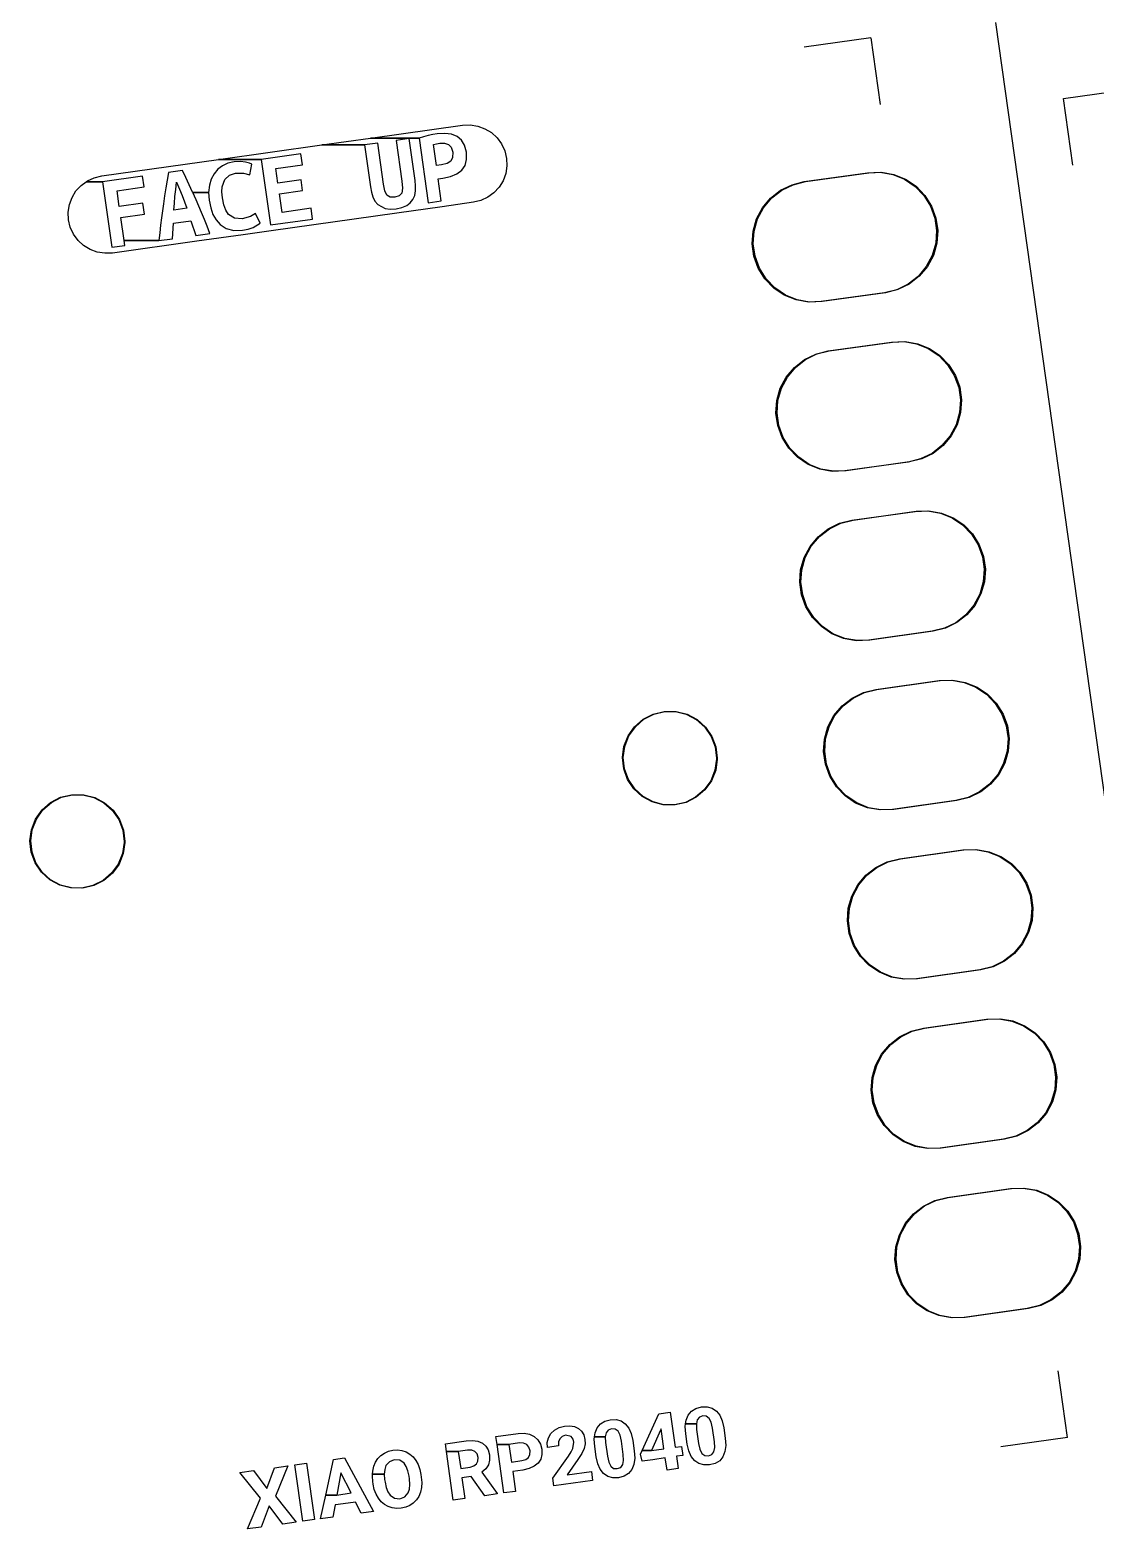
# Model space of a CAD drawing. Header units: inches. Extents: x 5 to 159, y 7 to 116.
# Drawn here: x 13.52 to 29.34, y 64.35 to 86.62 of the extents above; entities that cross this region are included whole.
import ezdxf

# ---------------------------------------------------------------- set-up
doc = ezdxf.new("R2010")
doc.units = ezdxf.units.IN
doc.header["$MEASUREMENT"] = 0
doc.layers.add('KICAD_EXPORT', color=12, linetype='Continuous')

msp = doc.modelspace()

# ---------------------------------------------------------------- linework, layer by layer
at = {"layer": 'KICAD_EXPORT', "linetype": 'Continuous'}
for p, q in [((30.162, 70.391), (27.866, 86.73)), ((26.008, 86.502), (25.018, 86.363)), ((26.008, 86.502), (26.148, 85.512)), ((28.871, 85.599), (29.861, 85.738)), ((29.01, 84.608), (28.871, 85.599)), ((18.577, 85.011), (19.946, 85.203)), ((19.683, 85.079), (19.567, 85.072)), ((19.782, 85.067), (19.683, 85.079)), ((19.946, 85.203), (20.06, 85.208)), ((19.946, 85.203), (19.946, 85.203)), ((20.06, 85.208), (20.172, 85.19)), ((20.172, 85.19), (20.278, 85.151)), ((20.278, 85.151), (20.375, 85.092)), ((20.375, 85.092), (20.459, 85.015)), ((16.322, 84.694), (17.857, 84.909)), ((17.857, 84.909), (18.577, 85.011)), ((17.857, 84.909), (18.492, 84.909)), ((18.492, 84.909), (17.857, 84.909)), ((18.687, 84.937), (18.492, 84.909)), ((18.492, 84.909), (18.579, 84.288)), ((18.577, 85.011), (19.303, 85.011)), ((19.303, 85.011), (18.577, 85.011)), ((18.772, 84.328), (18.687, 84.937)), ((19.155, 85.003), (18.962, 84.975)), ((18.962, 84.975), (19.047, 84.369)), ((19.242, 84.382), (19.155, 85.003)), ((19.365, 85.031), (19.303, 85.011)), ((19.303, 85.011), (19.438, 84.05)), ((19.436, 85.048), (19.365, 85.031)), ((19.506, 85.062), (19.436, 85.048)), ((19.567, 85.072), (19.506, 85.062)), ((19.513, 84.917), (19.561, 84.928)), ((19.558, 84.603), (19.513, 84.917)), ((19.561, 84.928), (19.609, 84.935)), ((19.609, 84.935), (19.679, 84.936)), ((19.679, 84.936), (19.737, 84.917)), ((19.737, 84.917), (19.778, 84.874)), ((19.778, 84.874), (19.8, 84.804)), ((19.865, 85.036), (19.782, 85.067)), ((19.931, 84.982), (19.865, 85.036)), ((19.976, 84.904), (19.931, 84.982)), ((20.003, 84.801), (19.976, 84.904)), ((20.459, 85.015), (20.526, 84.924)), ((20.526, 84.924), (20.573, 84.821)), ((14.587, 84.45), (16.322, 84.694)), ((16.322, 84.694), (16.957, 84.694)), ((16.957, 84.694), (16.322, 84.694)), ((16.462, 84.638), (16.381, 84.601)), ((16.553, 84.659), (16.462, 84.638)), ((16.648, 84.664), (16.553, 84.659)), ((16.724, 84.655), (16.648, 84.664)), ((16.78, 84.638), (16.724, 84.655)), ((16.815, 84.624), (16.78, 84.638)), ((17.547, 84.777), (16.957, 84.694)), ((16.957, 84.694), (17.094, 83.721)), ((17.569, 84.616), (17.547, 84.777)), ((19.716, 84.634), (19.636, 84.614)), ((19.771, 84.67), (19.716, 84.634)), ((19.799, 84.725), (19.771, 84.67)), ((19.8, 84.804), (19.799, 84.725)), ((19.983, 84.605), (20.006, 84.694)), ((20.006, 84.694), (20.003, 84.801)), ((20.573, 84.821), (20.6, 84.71)), ((20.6, 84.71), (20.605, 84.597)), ((14.374, 84.375), (14.477, 84.423)), ((14.477, 84.423), (14.587, 84.45)), ((14.587, 84.45), (14.587, 84.45)), ((15.195, 84.446), (14.599, 84.362)), ((15.218, 84.286), (15.195, 84.446)), ((15.577, 84.5), (15.559, 84.387)), ((15.788, 84.529), (15.577, 84.5)), ((15.837, 84.426), (15.788, 84.529)), ((15.888, 84.319), (15.837, 84.426)), ((16.255, 84.482), (16.213, 84.402)), ((16.312, 84.549), (16.255, 84.482)), ((16.381, 84.601), (16.312, 84.549)), ((16.418, 84.396), (16.487, 84.462)), ((16.487, 84.462), (16.574, 84.491)), ((16.574, 84.491), (16.693, 84.491)), ((16.693, 84.491), (16.786, 84.463)), ((16.786, 84.463), (16.815, 84.624)), ((17.173, 84.561), (17.569, 84.616)), ((17.204, 84.342), (17.173, 84.561)), ((19.636, 84.614), (19.558, 84.603)), ((19.585, 84.406), (19.654, 84.416)), ((19.654, 84.416), (19.769, 84.441)), ((19.769, 84.441), (19.863, 84.48)), ((19.863, 84.48), (19.935, 84.534)), ((19.935, 84.534), (19.983, 84.605)), ((20.587, 84.485), (20.548, 84.378)), ((20.605, 84.597), (20.587, 84.485)), ((25.022, 84.364), (25.963, 84.496)), ((25.039, 84.364), (25.979, 84.497)), ((25.963, 84.496), (26.151, 84.503)), ((25.979, 84.497), (26.167, 84.503)), ((26.151, 84.503), (26.336, 84.47)), ((26.167, 84.503), (26.353, 84.47)), ((26.336, 84.47), (26.511, 84.399)), ((26.353, 84.47), (26.527, 84.4)), ((14.146, 84.128), (14.205, 84.225)), ((14.205, 84.225), (14.282, 84.309)), ((14.282, 84.309), (14.356, 84.362)), ((14.356, 84.362), (14.374, 84.375)), ((14.356, 84.362), (14.599, 84.362)), ((14.599, 84.362), (14.356, 84.362)), ((14.599, 84.362), (14.736, 83.389)), ((14.815, 84.229), (15.218, 84.286)), ((14.848, 83.993), (14.815, 84.229)), ((15.541, 84.272), (15.522, 84.153)), ((15.559, 84.387), (15.541, 84.272)), ((15.674, 84.144), (15.686, 84.245)), ((15.686, 84.245), (15.7, 84.354)), ((15.7, 84.354), (15.744, 84.253)), ((15.744, 84.253), (15.783, 84.16)), ((15.938, 84.209), (15.888, 84.319)), ((15.94, 84.205), (15.938, 84.209)), ((15.989, 84.095), (15.94, 84.205)), ((15.94, 84.205), (16.175, 84.205)), ((16.175, 84.205), (15.94, 84.205)), ((16.186, 84.31), (16.175, 84.205)), ((16.175, 84.205), (16.183, 84.09)), ((16.213, 84.402), (16.186, 84.31)), ((16.372, 84.211), (16.377, 84.285)), ((16.379, 84.122), (16.372, 84.211)), ((16.377, 84.285), (16.418, 84.396)), ((17.548, 84.39), (17.204, 84.342)), ((17.226, 84.182), (17.571, 84.23)), ((17.571, 84.23), (17.548, 84.39)), ((18.579, 84.288), (18.594, 84.208)), ((18.594, 84.208), (18.616, 84.137)), ((18.793, 84.226), (18.772, 84.328)), ((18.823, 84.163), (18.793, 84.226)), ((19.043, 84.194), (19.005, 84.151)), ((19.055, 84.265), (19.043, 84.194)), ((19.047, 84.369), (19.055, 84.265)), ((19.236, 84.158), (19.248, 84.225)), ((19.25, 84.3), (19.242, 84.382)), ((19.248, 84.225), (19.25, 84.3)), ((19.631, 84.077), (19.585, 84.406)), ((20.412, 84.198), (20.321, 84.131)), ((20.489, 84.281), (20.412, 84.198)), ((20.548, 84.378), (20.489, 84.281)), ((24.522, 84.12), (24.67, 84.236)), ((24.539, 84.121), (24.687, 84.236)), ((24.67, 84.236), (24.84, 84.318)), ((24.687, 84.236), (24.856, 84.319)), ((24.84, 84.318), (25.022, 84.364)), ((24.856, 84.319), (25.039, 84.364)), ((26.511, 84.399), (26.667, 84.294)), ((26.527, 84.4), (26.683, 84.295)), ((26.667, 84.294), (26.797, 84.159)), ((26.683, 84.295), (26.814, 84.159)), ((14.089, 83.909), (14.107, 84.022)), ((14.107, 84.022), (14.146, 84.128)), ((15.2, 84.043), (14.848, 83.993)), ((15.223, 83.883), (15.2, 84.043)), ((15.503, 84.032), (15.489, 83.931)), ((15.522, 84.153), (15.503, 84.032)), ((15.66, 83.941), (15.666, 84.045)), ((15.851, 83.968), (15.66, 83.941)), ((15.666, 84.045), (15.674, 84.144)), ((15.783, 84.16), (15.818, 84.066)), ((15.818, 84.066), (15.851, 83.968)), ((16.03, 84.002), (15.989, 84.095)), ((16.071, 83.905), (16.03, 84.002)), ((16.183, 84.09), (16.206, 83.976)), ((16.206, 83.976), (16.24, 83.878)), ((16.4, 84.02), (16.379, 84.122)), ((16.431, 83.938), (16.4, 84.02)), ((17.265, 83.908), (17.226, 84.182)), ((17.696, 83.969), (17.265, 83.908)), ((17.718, 83.808), (17.696, 83.969)), ((18.616, 84.137), (18.646, 84.076)), ((18.646, 84.076), (18.686, 84.026)), ((18.686, 84.026), (18.798, 83.966)), ((18.798, 83.966), (18.872, 83.956)), ((18.87, 84.132), (18.823, 84.163)), ((18.939, 84.131), (18.87, 84.132)), ((19.005, 84.151), (18.939, 84.131)), ((18.96, 83.962), (19.047, 83.981)), ((19.643, 83.991), (18.969, 83.897)), ((19.047, 83.981), (19.117, 84.011)), ((19.117, 84.011), (19.17, 84.05)), ((19.17, 84.05), (19.21, 84.1)), ((19.21, 84.1), (19.236, 84.158)), ((19.438, 84.05), (19.631, 84.077)), ((20.107, 84.057), (19.643, 83.991)), ((20.218, 84.083), (20.107, 84.057)), ((20.107, 84.057), (20.107, 84.057)), ((20.321, 84.131), (20.218, 84.083)), ((24.313, 83.81), (24.401, 83.976)), ((24.329, 83.81), (24.418, 83.976)), ((24.401, 83.976), (24.522, 84.12)), ((24.418, 83.976), (24.539, 84.121)), ((26.797, 84.159), (26.897, 83.999)), ((26.814, 84.159), (26.913, 84)), ((26.897, 83.999), (26.961, 83.822)), ((26.913, 84), (26.978, 83.823)), ((14.094, 83.796), (14.089, 83.909)), ((14.121, 83.686), (14.094, 83.796)), ((14.871, 83.833), (15.223, 83.883)), ((14.919, 83.488), (14.871, 83.833)), ((15.475, 83.826), (15.462, 83.718)), ((15.489, 83.931), (15.475, 83.826)), ((15.638, 83.516), (15.651, 83.747)), ((15.651, 83.747), (15.91, 83.784)), ((15.91, 83.784), (15.987, 83.565)), ((16.112, 83.804), (16.071, 83.905)), ((16.153, 83.701), (16.112, 83.804)), ((16.24, 83.878), (16.287, 83.795)), ((16.287, 83.795), (16.344, 83.729)), ((16.472, 83.875), (16.431, 83.938)), ((16.557, 83.819), (16.472, 83.875)), ((16.672, 83.812), (16.557, 83.819)), ((16.795, 83.847), (16.672, 83.812)), ((16.87, 83.893), (16.795, 83.847)), ((16.835, 83.685), (16.94, 83.747)), ((16.94, 83.747), (16.87, 83.893)), ((17.094, 83.721), (17.718, 83.808)), ((18.969, 83.897), (17.106, 83.635)), ((18.872, 83.956), (18.96, 83.962)), ((24.261, 83.629), (24.313, 83.81)), ((24.277, 83.629), (24.329, 83.81)), ((26.961, 83.822), (26.988, 83.636)), ((26.978, 83.823), (27.004, 83.637)), ((14.169, 83.583), (14.121, 83.686)), ((14.235, 83.491), (14.169, 83.583)), ((15.449, 83.605), (15.437, 83.488)), ((15.462, 83.718), (15.449, 83.605)), ((15.987, 83.565), (16.195, 83.594)), ((16.686, 83.576), (15.999, 83.479)), ((16.195, 83.594), (16.153, 83.701)), ((16.344, 83.729), (16.438, 83.667)), ((16.438, 83.667), (16.549, 83.638)), ((16.549, 83.638), (16.677, 83.641)), ((16.677, 83.641), (16.762, 83.659)), ((17.106, 83.635), (16.686, 83.576)), ((16.762, 83.659), (16.835, 83.685)), ((24.248, 83.441), (24.261, 83.629)), ((24.264, 83.442), (24.277, 83.629)), ((26.988, 83.636), (26.974, 83.448)), ((27.004, 83.637), (26.991, 83.449)), ((14.319, 83.414), (14.235, 83.491)), ((14.416, 83.355), (14.319, 83.414)), ((14.522, 83.316), (14.416, 83.355)), ((14.635, 83.299), (14.522, 83.316)), ((14.748, 83.303), (14.635, 83.299)), ((14.736, 83.389), (14.929, 83.416)), ((15.999, 83.479), (14.748, 83.303)), ((14.748, 83.303), (14.748, 83.303)), ((14.929, 83.416), (14.919, 83.488)), ((14.919, 83.488), (15.437, 83.488)), ((15.437, 83.488), (14.919, 83.488)), ((15.437, 83.488), (15.638, 83.516)), ((24.274, 83.255), (24.248, 83.441)), ((24.291, 83.255), (24.264, 83.442)), ((26.974, 83.448), (26.923, 83.268)), ((26.991, 83.449), (26.939, 83.268)), ((24.338, 83.078), (24.274, 83.255)), ((24.355, 83.079), (24.291, 83.255)), ((24.438, 82.918), (24.338, 83.078)), ((24.455, 82.919), (24.355, 83.079)), ((26.834, 83.101), (26.713, 82.957)), ((26.851, 83.102), (26.73, 82.958)), ((26.923, 83.268), (26.834, 83.101)), ((26.939, 83.268), (26.851, 83.102)), ((24.569, 82.783), (24.438, 82.918)), ((24.585, 82.784), (24.455, 82.919)), ((26.713, 82.957), (26.565, 82.842)), ((26.73, 82.958), (26.581, 82.842)), ((24.725, 82.678), (24.569, 82.783)), ((24.741, 82.678), (24.585, 82.784)), ((24.899, 82.607), (24.725, 82.678)), ((24.916, 82.608), (24.741, 82.678)), ((26.213, 82.714), (25.273, 82.581)), ((26.23, 82.714), (25.289, 82.582)), ((26.396, 82.759), (26.213, 82.714)), ((26.412, 82.76), (26.23, 82.714)), ((26.565, 82.842), (26.396, 82.759)), ((26.581, 82.842), (26.412, 82.76)), ((25.085, 82.575), (24.899, 82.607)), ((25.101, 82.575), (24.916, 82.608)), ((25.273, 82.581), (25.085, 82.575)), ((25.289, 82.582), (25.101, 82.575)), ((25.376, 81.849), (26.316, 81.981)), ((25.392, 81.849), (26.333, 81.981)), ((26.316, 81.981), (26.504, 81.987)), ((26.333, 81.981), (26.521, 81.988)), ((26.504, 81.987), (26.69, 81.955)), ((26.521, 81.988), (26.706, 81.955)), ((25.024, 81.721), (25.193, 81.803)), ((25.04, 81.721), (25.209, 81.804)), ((25.193, 81.803), (25.376, 81.849)), ((25.209, 81.804), (25.392, 81.849)), ((26.69, 81.955), (26.864, 81.884)), ((26.706, 81.955), (26.881, 81.885)), ((26.864, 81.884), (27.02, 81.779)), ((26.881, 81.885), (27.037, 81.78)), ((27.02, 81.779), (27.151, 81.644)), ((27.037, 81.78), (27.167, 81.644)), ((24.755, 81.461), (24.876, 81.605)), ((24.771, 81.461), (24.892, 81.605)), ((24.876, 81.605), (25.024, 81.721)), ((24.892, 81.605), (25.04, 81.721)), ((27.151, 81.644), (27.25, 81.484)), ((27.167, 81.644), (27.267, 81.485)), ((24.614, 81.114), (24.666, 81.294)), ((24.631, 81.114), (24.683, 81.295)), ((24.666, 81.294), (24.755, 81.461)), ((24.683, 81.295), (24.771, 81.461)), ((27.25, 81.484), (27.315, 81.307)), ((27.267, 81.485), (27.331, 81.308)), ((27.315, 81.307), (27.341, 81.121)), ((27.331, 81.308), (27.357, 81.121)), ((24.601, 80.926), (24.614, 81.114)), ((24.618, 80.926), (24.631, 81.114)), ((27.341, 81.121), (27.328, 80.933)), ((27.357, 81.121), (27.344, 80.934)), ((24.628, 80.74), (24.601, 80.926)), ((24.644, 80.74), (24.618, 80.926)), ((27.328, 80.933), (27.276, 80.752)), ((27.344, 80.934), (27.292, 80.753)), ((24.692, 80.563), (24.628, 80.74)), ((24.708, 80.563), (24.644, 80.74)), ((27.276, 80.752), (27.188, 80.586)), ((27.292, 80.753), (27.204, 80.587)), ((24.792, 80.403), (24.692, 80.563)), ((24.808, 80.404), (24.708, 80.563)), ((24.922, 80.268), (24.792, 80.403)), ((24.939, 80.268), (24.808, 80.404)), ((27.067, 80.442), (26.919, 80.326)), ((27.083, 80.443), (26.935, 80.327)), ((27.188, 80.586), (27.067, 80.442)), ((27.204, 80.587), (27.083, 80.443)), ((25.078, 80.163), (24.922, 80.268)), ((25.095, 80.163), (24.939, 80.268)), ((26.567, 80.198), (25.626, 80.066)), ((26.583, 80.199), (25.643, 80.067)), ((26.749, 80.244), (26.567, 80.198)), ((26.766, 80.244), (26.583, 80.199)), ((26.919, 80.326), (26.749, 80.244)), ((26.935, 80.327), (26.766, 80.244)), ((25.253, 80.092), (25.078, 80.163)), ((25.269, 80.093), (25.095, 80.163)), ((25.438, 80.059), (25.253, 80.092)), ((25.454, 80.06), (25.269, 80.093)), ((25.626, 80.066), (25.438, 80.059)), ((25.643, 80.067), (25.454, 80.06)), ((25.377, 79.205), (25.547, 79.288)), ((25.394, 79.206), (25.563, 79.288)), ((25.547, 79.288), (25.729, 79.333)), ((25.563, 79.288), (25.746, 79.334)), ((25.729, 79.333), (26.67, 79.465)), ((25.746, 79.334), (26.686, 79.466)), ((26.67, 79.465), (26.858, 79.472)), ((26.686, 79.466), (26.874, 79.473)), ((26.858, 79.472), (27.043, 79.439)), ((26.874, 79.473), (27.06, 79.44)), ((27.043, 79.439), (27.218, 79.369)), ((27.06, 79.44), (27.234, 79.369)), ((27.218, 79.369), (27.374, 79.264)), ((27.234, 79.369), (27.39, 79.264)), ((25.108, 78.945), (25.229, 79.089)), ((25.125, 78.946), (25.246, 79.09)), ((25.229, 79.089), (25.377, 79.205)), ((25.246, 79.09), (25.394, 79.206)), ((27.374, 79.264), (27.504, 79.128)), ((27.39, 79.264), (27.521, 79.129)), ((27.504, 79.128), (27.604, 78.969)), ((27.521, 79.129), (27.62, 78.969)), ((25.02, 78.779), (25.108, 78.945)), ((25.036, 78.78), (25.125, 78.946)), ((27.604, 78.969), (27.668, 78.792)), ((27.62, 78.969), (27.685, 78.793)), ((24.968, 78.598), (25.02, 78.779)), ((24.984, 78.599), (25.036, 78.78)), ((27.668, 78.792), (27.695, 78.606)), ((27.685, 78.793), (27.711, 78.606)), ((24.955, 78.411), (24.968, 78.598)), ((24.981, 78.224), (24.955, 78.411)), ((24.971, 78.411), (24.984, 78.599)), ((24.998, 78.225), (24.971, 78.411)), ((27.681, 78.418), (27.63, 78.237)), ((27.698, 78.419), (27.646, 78.238)), ((27.695, 78.606), (27.681, 78.418)), ((27.711, 78.606), (27.698, 78.419)), ((25.045, 78.047), (24.981, 78.224)), ((25.062, 78.048), (24.998, 78.225)), ((27.63, 78.237), (27.541, 78.071)), ((27.646, 78.238), (27.558, 78.072)), ((25.145, 77.888), (25.045, 78.047)), ((25.162, 77.888), (25.062, 78.048)), ((27.541, 78.071), (27.42, 77.927)), ((27.558, 78.072), (27.437, 77.927)), ((25.276, 77.753), (25.145, 77.888)), ((25.292, 77.753), (25.162, 77.888)), ((25.432, 77.647), (25.276, 77.753)), ((25.448, 77.648), (25.292, 77.753)), ((27.103, 77.728), (26.92, 77.683)), ((27.119, 77.729), (26.937, 77.684)), ((27.272, 77.811), (27.103, 77.728)), ((27.288, 77.812), (27.119, 77.729)), ((27.42, 77.927), (27.272, 77.811)), ((27.437, 77.927), (27.288, 77.812)), ((25.606, 77.577), (25.432, 77.647)), ((25.623, 77.577), (25.448, 77.648)), ((25.792, 77.544), (25.606, 77.577)), ((25.808, 77.545), (25.623, 77.577)), ((25.98, 77.551), (25.792, 77.544)), ((25.996, 77.551), (25.808, 77.545)), ((26.92, 77.683), (25.98, 77.551)), ((26.937, 77.684), (25.996, 77.551)), ((26.083, 76.818), (27.023, 76.95)), ((26.099, 76.819), (27.04, 76.951)), ((27.023, 76.95), (27.211, 76.957)), ((27.04, 76.951), (27.228, 76.957)), ((27.211, 76.957), (27.397, 76.924)), ((27.228, 76.957), (27.413, 76.925)), ((27.397, 76.924), (27.571, 76.854)), ((27.413, 76.925), (27.588, 76.854)), ((27.571, 76.854), (27.727, 76.748)), ((27.588, 76.854), (27.744, 76.749)), ((25.583, 76.574), (25.731, 76.69)), ((25.599, 76.575), (25.747, 76.691)), ((25.731, 76.69), (25.9, 76.772)), ((25.747, 76.691), (25.916, 76.773)), ((25.9, 76.772), (26.083, 76.818)), ((25.916, 76.773), (26.099, 76.819)), ((27.727, 76.748), (27.858, 76.613)), ((27.744, 76.749), (27.874, 76.614)), ((22.627, 76.376), (22.776, 76.453)), ((22.639, 76.376), (22.788, 76.453)), ((22.776, 76.453), (22.939, 76.493)), ((22.788, 76.453), (22.952, 76.493)), ((22.939, 76.493), (23.107, 76.492)), ((22.952, 76.493), (23.119, 76.492)), ((23.107, 76.492), (23.27, 76.451)), ((23.119, 76.492), (23.282, 76.451)), ((23.27, 76.451), (23.418, 76.372)), ((23.282, 76.451), (23.43, 76.372)), ((25.373, 76.264), (25.462, 76.43)), ((25.39, 76.264), (25.478, 76.431)), ((25.462, 76.43), (25.583, 76.574)), ((25.478, 76.431), (25.599, 76.575)), ((27.858, 76.613), (27.957, 76.453)), ((27.874, 76.614), (27.974, 76.454)), ((27.957, 76.453), (28.022, 76.277)), ((27.974, 76.454), (28.038, 76.277)), ((22.404, 76.129), (22.501, 76.266)), ((22.416, 76.129), (22.513, 76.266)), ((22.501, 76.266), (22.627, 76.376)), ((22.513, 76.266), (22.639, 76.376)), ((23.418, 76.372), (23.544, 76.261)), ((23.43, 76.372), (23.556, 76.261)), ((23.544, 76.261), (23.639, 76.122)), ((23.556, 76.261), (23.651, 76.122)), ((25.321, 76.083), (25.373, 76.264)), ((25.338, 76.084), (25.39, 76.264)), ((28.022, 76.277), (28.048, 76.09)), ((28.038, 76.277), (28.064, 76.091)), ((22.321, 75.806), (22.343, 75.972)), ((22.333, 75.806), (22.355, 75.972)), ((22.343, 75.972), (22.404, 76.129)), ((22.355, 75.972), (22.416, 76.129)), ((23.639, 76.122), (23.698, 75.965)), ((23.651, 76.122), (23.71, 75.965)), ((23.698, 75.965), (23.718, 75.799)), ((23.71, 75.965), (23.73, 75.799)), ((25.308, 75.895), (25.321, 76.083)), ((25.325, 75.896), (25.338, 76.084)), ((28.048, 76.09), (28.035, 75.903)), ((28.064, 76.091), (28.051, 75.903)), ((22.34, 75.639), (22.321, 75.806)), ((22.352, 75.639), (22.333, 75.806)), ((23.718, 75.784), (23.694, 75.618)), ((23.73, 75.784), (23.707, 75.618)), ((23.718, 75.799), (23.718, 75.784)), ((23.73, 75.799), (23.73, 75.784)), ((25.335, 75.709), (25.308, 75.895)), ((25.351, 75.71), (25.325, 75.896)), ((28.035, 75.903), (27.983, 75.722)), ((28.051, 75.903), (27.999, 75.722)), ((22.397, 75.482), (22.34, 75.639)), ((22.409, 75.482), (22.352, 75.639)), ((23.694, 75.618), (23.632, 75.462)), ((23.707, 75.618), (23.644, 75.462)), ((25.399, 75.532), (25.335, 75.709)), ((25.415, 75.533), (25.351, 75.71)), ((25.499, 75.373), (25.399, 75.532)), ((25.515, 75.373), (25.415, 75.533)), ((27.895, 75.556), (27.774, 75.412)), ((27.911, 75.556), (27.79, 75.412)), ((27.983, 75.722), (27.895, 75.556)), ((27.999, 75.722), (27.911, 75.556)), ((22.491, 75.342), (22.397, 75.482)), ((22.503, 75.342), (22.409, 75.482)), ((22.615, 75.229), (22.491, 75.342)), ((22.627, 75.229), (22.503, 75.342)), ((23.534, 75.326), (23.406, 75.217)), ((23.546, 75.326), (23.418, 75.217)), ((23.632, 75.462), (23.534, 75.326)), ((23.644, 75.462), (23.546, 75.326)), ((25.629, 75.237), (25.499, 75.373)), ((25.646, 75.238), (25.515, 75.373)), ((27.626, 75.296), (27.456, 75.213)), ((27.642, 75.296), (27.473, 75.214)), ((27.774, 75.412), (27.626, 75.296)), ((27.79, 75.412), (27.642, 75.296)), ((13.701, 75.029), (13.828, 75.14)), ((13.713, 75.029), (13.84, 75.14)), ((13.828, 75.14), (13.977, 75.217)), ((13.84, 75.14), (13.989, 75.217)), ((13.977, 75.217), (14.14, 75.256)), ((13.989, 75.217), (14.152, 75.256)), ((14.14, 75.256), (14.308, 75.255)), ((14.152, 75.256), (14.32, 75.255)), ((14.308, 75.255), (14.471, 75.214)), ((14.32, 75.255), (14.483, 75.214)), ((14.471, 75.214), (14.619, 75.136)), ((14.483, 75.214), (14.631, 75.136)), ((14.619, 75.136), (14.744, 75.024)), ((14.631, 75.136), (14.757, 75.024)), ((22.762, 75.149), (22.615, 75.229)), ((22.775, 75.149), (22.627, 75.229)), ((22.925, 75.107), (22.762, 75.149)), ((22.937, 75.107), (22.775, 75.149)), ((23.093, 75.104), (22.925, 75.107)), ((23.105, 75.104), (22.937, 75.107)), ((23.256, 75.142), (23.093, 75.104)), ((23.268, 75.142), (23.105, 75.104)), ((23.406, 75.217), (23.256, 75.142)), ((23.418, 75.217), (23.268, 75.142)), ((25.785, 75.132), (25.629, 75.237)), ((25.802, 75.133), (25.646, 75.238)), ((25.96, 75.062), (25.785, 75.132)), ((25.976, 75.062), (25.802, 75.133)), ((26.145, 75.029), (25.96, 75.062)), ((26.161, 75.029), (25.976, 75.062)), ((27.274, 75.168), (26.333, 75.035)), ((27.29, 75.168), (26.35, 75.036)), ((27.456, 75.213), (27.274, 75.168)), ((27.473, 75.214), (27.29, 75.168)), ((13.544, 74.736), (13.605, 74.892)), ((13.556, 74.736), (13.617, 74.892)), ((13.605, 74.892), (13.701, 75.029)), ((13.617, 74.892), (13.713, 75.029)), ((14.744, 75.024), (14.839, 74.886)), ((14.757, 75.024), (14.852, 74.886)), ((14.839, 74.886), (14.899, 74.729)), ((14.852, 74.886), (14.911, 74.729)), ((26.333, 75.035), (26.145, 75.029)), ((26.35, 75.036), (26.161, 75.029)), ((13.522, 74.569), (13.544, 74.736)), ((13.534, 74.569), (13.556, 74.736)), ((14.899, 74.729), (14.919, 74.562)), ((14.911, 74.729), (14.931, 74.562)), ((13.54, 74.403), (13.522, 74.569)), ((13.553, 74.403), (13.534, 74.569)), ((13.598, 74.245), (13.54, 74.403)), ((13.61, 74.245), (13.553, 74.403)), ((14.919, 74.547), (14.895, 74.381)), ((14.931, 74.547), (14.907, 74.381)), ((14.919, 74.562), (14.919, 74.547)), ((14.931, 74.562), (14.931, 74.547)), ((26.436, 74.303), (27.377, 74.435)), ((26.453, 74.303), (27.393, 74.435)), ((27.377, 74.435), (27.565, 74.441)), ((27.393, 74.435), (27.581, 74.442)), ((27.565, 74.441), (27.75, 74.409)), ((27.581, 74.442), (27.767, 74.409)), ((27.75, 74.409), (27.925, 74.338)), ((27.767, 74.409), (27.941, 74.339)), ((13.692, 74.106), (13.598, 74.245)), ((13.704, 74.106), (13.61, 74.245)), ((14.832, 74.226), (14.735, 74.089)), ((14.845, 74.226), (14.747, 74.089)), ((14.895, 74.381), (14.832, 74.226)), ((14.907, 74.381), (14.845, 74.226)), ((25.936, 74.059), (26.084, 74.175)), ((25.953, 74.059), (26.101, 74.175)), ((26.084, 74.175), (26.254, 74.257)), ((26.101, 74.175), (26.27, 74.258)), ((26.254, 74.257), (26.436, 74.303)), ((26.27, 74.258), (26.453, 74.303)), ((27.925, 74.338), (28.081, 74.233)), ((27.941, 74.339), (28.097, 74.234)), ((28.081, 74.233), (28.211, 74.098)), ((28.097, 74.234), (28.228, 74.098)), ((13.816, 73.993), (13.692, 74.106)), ((13.828, 73.993), (13.704, 74.106)), ((13.963, 73.913), (13.816, 73.993)), ((13.975, 73.913), (13.828, 73.993)), ((14.607, 73.98), (14.457, 73.905)), ((14.619, 73.98), (14.469, 73.905)), ((14.735, 74.089), (14.607, 73.98)), ((14.747, 74.089), (14.619, 73.98)), ((25.815, 73.915), (25.936, 74.059)), ((25.832, 73.915), (25.953, 74.059)), ((28.211, 74.098), (28.311, 73.938)), ((28.228, 74.098), (28.327, 73.939)), ((14.126, 73.87), (13.963, 73.913)), ((14.138, 73.87), (13.975, 73.913)), ((14.293, 73.867), (14.126, 73.87)), ((14.306, 73.867), (14.138, 73.87)), ((14.457, 73.905), (14.293, 73.867)), ((14.469, 73.905), (14.306, 73.867)), ((25.675, 73.568), (25.727, 73.749)), ((25.691, 73.568), (25.743, 73.749)), ((25.727, 73.749), (25.815, 73.915)), ((25.743, 73.749), (25.832, 73.915)), ((28.311, 73.938), (28.375, 73.761)), ((28.327, 73.939), (28.392, 73.762)), ((28.375, 73.761), (28.402, 73.575)), ((28.392, 73.762), (28.418, 73.576)), ((25.662, 73.38), (25.675, 73.568)), ((25.678, 73.381), (25.691, 73.568)), ((28.402, 73.575), (28.388, 73.387)), ((28.418, 73.576), (28.405, 73.388)), ((25.688, 73.194), (25.662, 73.38)), ((25.705, 73.194), (25.678, 73.381)), ((28.388, 73.387), (28.337, 73.206)), ((28.405, 73.388), (28.353, 73.207)), ((25.752, 73.017), (25.688, 73.194)), ((25.769, 73.017), (25.705, 73.194)), ((28.337, 73.206), (28.248, 73.04)), ((28.353, 73.207), (28.265, 73.041)), ((25.852, 72.857), (25.752, 73.017)), ((25.869, 72.858), (25.769, 73.017)), ((25.983, 72.722), (25.852, 72.857)), ((25.999, 72.723), (25.869, 72.858)), ((28.127, 72.896), (27.979, 72.78)), ((28.144, 72.897), (27.995, 72.781)), ((28.248, 73.04), (28.127, 72.896)), ((28.265, 73.041), (28.144, 72.897)), ((26.139, 72.617), (25.983, 72.722)), ((26.155, 72.617), (25.999, 72.723)), ((26.313, 72.546), (26.139, 72.617)), ((26.33, 72.547), (26.155, 72.617)), ((27.627, 72.652), (26.687, 72.52)), ((27.644, 72.653), (26.703, 72.521)), ((27.81, 72.698), (27.627, 72.652)), ((27.826, 72.699), (27.644, 72.653)), ((27.979, 72.78), (27.81, 72.698)), ((27.995, 72.781), (27.826, 72.699)), ((26.499, 72.514), (26.313, 72.546)), ((26.515, 72.514), (26.33, 72.547)), ((26.687, 72.52), (26.499, 72.514)), ((26.703, 72.521), (26.515, 72.514)), ((26.438, 71.659), (26.607, 71.742)), ((26.454, 71.66), (26.623, 71.742)), ((26.607, 71.742), (26.79, 71.787)), ((26.623, 71.742), (26.806, 71.788)), ((26.79, 71.787), (27.73, 71.92)), ((26.806, 71.788), (27.747, 71.92)), ((27.73, 71.92), (27.918, 71.926)), ((27.747, 71.92), (27.935, 71.927)), ((27.918, 71.926), (28.104, 71.893)), ((27.935, 71.927), (28.12, 71.894)), ((28.104, 71.893), (28.278, 71.823)), ((28.12, 71.894), (28.295, 71.824)), ((28.278, 71.823), (28.434, 71.718)), ((28.295, 71.824), (28.451, 71.718)), ((28.434, 71.718), (28.565, 71.582)), ((28.451, 71.718), (28.581, 71.583)), ((26.169, 71.399), (26.29, 71.544)), ((26.185, 71.4), (26.306, 71.544)), ((26.29, 71.544), (26.438, 71.659)), ((26.306, 71.544), (26.454, 71.66)), ((28.565, 71.582), (28.664, 71.423)), ((28.581, 71.583), (28.681, 71.423)), ((26.08, 71.233), (26.169, 71.399)), ((26.097, 71.234), (26.185, 71.4)), ((28.664, 71.423), (28.729, 71.246)), ((28.681, 71.423), (28.745, 71.247)), ((26.015, 70.865), (26.028, 71.052)), ((26.028, 71.052), (26.08, 71.233)), ((26.032, 70.865), (26.045, 71.053)), ((26.045, 71.053), (26.097, 71.234)), ((28.729, 71.246), (28.755, 71.06)), ((28.755, 71.06), (28.742, 70.872)), ((28.745, 71.247), (28.771, 71.06)), ((28.771, 71.06), (28.758, 70.873)), ((26.042, 70.678), (26.015, 70.865)), ((26.058, 70.679), (26.032, 70.865)), ((28.742, 70.872), (28.69, 70.691)), ((28.758, 70.873), (28.706, 70.692)), ((26.106, 70.502), (26.042, 70.678)), ((26.122, 70.502), (26.058, 70.679)), ((28.69, 70.691), (28.602, 70.525)), ((28.706, 70.692), (28.618, 70.526)), ((26.206, 70.342), (26.106, 70.502)), ((26.222, 70.343), (26.122, 70.502)), ((28.481, 70.381), (28.333, 70.265)), ((28.497, 70.382), (28.349, 70.266)), ((28.602, 70.525), (28.481, 70.381)), ((28.618, 70.526), (28.497, 70.382)), ((26.336, 70.207), (26.206, 70.342)), ((26.353, 70.207), (26.222, 70.343)), ((26.492, 70.101), (26.336, 70.207)), ((26.509, 70.102), (26.353, 70.207)), ((28.163, 70.183), (27.981, 70.137)), ((28.18, 70.183), (27.997, 70.138)), ((28.333, 70.265), (28.163, 70.183)), ((28.349, 70.266), (28.18, 70.183)), ((26.667, 70.031), (26.492, 70.101)), ((26.683, 70.032), (26.509, 70.102)), ((26.852, 69.998), (26.667, 70.031)), ((26.868, 69.999), (26.683, 70.032)), ((27.04, 70.005), (26.852, 69.998)), ((27.057, 70.006), (26.868, 69.999)), ((27.981, 70.137), (27.04, 70.005)), ((27.997, 70.138), (27.057, 70.006)), ((26.961, 69.227), (27.143, 69.272)), ((26.977, 69.227), (27.16, 69.273)), ((27.143, 69.272), (28.084, 69.404)), ((27.16, 69.273), (28.1, 69.405)), ((28.084, 69.404), (28.272, 69.411)), ((28.1, 69.405), (28.288, 69.411)), ((28.272, 69.411), (28.457, 69.378)), ((28.288, 69.411), (28.474, 69.379)), ((28.457, 69.378), (28.632, 69.308)), ((28.474, 69.379), (28.648, 69.308)), ((28.632, 69.308), (28.788, 69.203)), ((28.648, 69.308), (28.804, 69.203)), ((26.643, 69.028), (26.791, 69.144)), ((26.66, 69.029), (26.808, 69.145)), ((26.791, 69.144), (26.961, 69.227)), ((26.808, 69.145), (26.977, 69.227)), ((28.788, 69.203), (28.918, 69.067)), ((28.804, 69.203), (28.935, 69.068)), ((28.918, 69.067), (29.018, 68.908)), ((28.935, 69.068), (29.034, 68.908)), ((26.434, 68.718), (26.522, 68.884)), ((26.45, 68.719), (26.539, 68.885)), ((26.522, 68.884), (26.643, 69.028)), ((26.539, 68.885), (26.66, 69.029)), ((29.018, 68.908), (29.082, 68.731)), ((29.034, 68.908), (29.099, 68.731)), ((26.382, 68.537), (26.434, 68.718)), ((26.398, 68.538), (26.45, 68.719)), ((29.082, 68.731), (29.109, 68.544)), ((29.099, 68.731), (29.125, 68.545)), ((26.369, 68.349), (26.382, 68.537)), ((26.385, 68.35), (26.398, 68.538)), ((29.109, 68.544), (29.095, 68.357)), ((29.125, 68.545), (29.112, 68.357)), ((26.395, 68.163), (26.369, 68.349)), ((26.412, 68.164), (26.385, 68.35)), ((26.459, 67.986), (26.395, 68.163)), ((26.476, 67.987), (26.412, 68.164)), ((29.044, 68.176), (28.955, 68.01)), ((29.06, 68.177), (28.972, 68.01)), ((29.095, 68.357), (29.044, 68.176)), ((29.112, 68.357), (29.06, 68.177)), ((26.559, 67.827), (26.459, 67.986)), ((26.576, 67.827), (26.476, 67.987)), ((28.955, 68.01), (28.834, 67.866)), ((28.972, 68.01), (28.851, 67.866)), ((26.69, 67.691), (26.559, 67.827)), ((26.706, 67.692), (26.576, 67.827)), ((28.686, 67.75), (28.517, 67.667)), ((28.702, 67.75), (28.533, 67.668)), ((28.834, 67.866), (28.686, 67.75)), ((28.851, 67.866), (28.702, 67.75)), ((26.846, 67.586), (26.69, 67.691)), ((26.862, 67.587), (26.706, 67.692)), ((27.02, 67.516), (26.846, 67.586)), ((27.037, 67.516), (26.862, 67.587)), ((27.206, 67.483), (27.02, 67.516)), ((27.222, 67.484), (27.037, 67.516)), ((27.394, 67.49), (27.206, 67.483)), ((27.41, 67.49), (27.222, 67.484)), ((28.334, 67.622), (27.394, 67.49)), ((28.351, 67.622), (27.41, 67.49)), ((28.517, 67.667), (28.334, 67.622)), ((28.533, 67.668), (28.351, 67.622)), ((28.931, 65.706), (28.792, 66.697)), ((23.411, 66.138), (23.494, 66.16)), ((23.494, 66.16), (23.58, 66.161)), ((23.58, 66.161), (23.654, 66.141)), ((21.993, 65.907), (22.058, 65.948)), ((22.058, 65.948), (22.141, 65.969)), ((22.141, 65.969), (22.227, 65.971)), ((22.227, 65.971), (22.301, 65.951)), ((22.301, 65.951), (22.363, 65.909)), ((22.615, 65.511), (22.863, 66.059)), ((22.863, 66.059), (23.031, 66.083)), ((23.031, 66.083), (23.105, 65.56)), ((23.259, 65.907), (23.266, 65.963)), ((23.266, 65.963), (23.297, 66.039)), ((23.297, 66.039), (23.346, 66.097)), ((23.346, 66.097), (23.411, 66.138)), ((23.433, 65.968), (23.42, 65.907)), ((23.464, 66.006), (23.433, 65.968)), ((23.513, 66.025), (23.464, 66.006)), ((23.567, 66.02), (23.513, 66.025)), ((23.609, 65.99), (23.567, 66.02)), ((23.639, 65.931), (23.609, 65.99)), ((23.658, 65.842), (23.639, 65.931)), ((23.654, 66.141), (23.716, 66.099)), ((23.716, 66.099), (23.767, 66.036)), ((23.767, 66.036), (23.803, 65.953)), ((23.803, 65.953), (23.827, 65.851)), ((20.443, 65.719), (20.77, 65.765)), ((20.46, 65.603), (20.443, 65.719)), ((20.77, 65.765), (20.86, 65.769)), ((20.86, 65.769), (20.941, 65.754)), ((20.941, 65.754), (21.011, 65.721)), ((21.011, 65.721), (21.065, 65.671)), ((21.205, 65.632), (21.223, 65.702)), ((21.223, 65.702), (21.259, 65.765)), ((21.259, 65.765), (21.313, 65.816)), ((21.313, 65.816), (21.38, 65.853)), ((21.38, 65.853), (21.459, 65.874)), ((21.426, 65.722), (21.392, 65.688)), ((21.475, 65.739), (21.426, 65.722)), ((21.459, 65.874), (21.54, 65.878)), ((21.56, 65.718), (21.475, 65.739)), ((21.54, 65.878), (21.61, 65.867)), ((21.587, 65.683), (21.56, 65.718)), ((21.61, 65.867), (21.669, 65.84)), ((21.669, 65.84), (21.715, 65.798)), ((21.715, 65.798), (21.748, 65.743)), ((21.748, 65.743), (21.765, 65.674)), ((21.902, 65.681), (21.906, 65.716)), ((21.906, 65.716), (21.914, 65.773)), ((21.906, 65.716), (22.067, 65.716)), ((22.067, 65.716), (21.906, 65.716)), ((21.914, 65.773), (21.944, 65.849)), ((21.944, 65.849), (21.993, 65.907)), ((22.08, 65.777), (22.067, 65.716)), ((22.067, 65.716), (22.07, 65.632)), ((22.111, 65.816), (22.08, 65.777)), ((22.16, 65.835), (22.111, 65.816)), ((22.214, 65.83), (22.16, 65.835)), ((22.256, 65.8), (22.214, 65.83)), ((22.286, 65.741), (22.256, 65.8)), ((22.306, 65.652), (22.286, 65.741)), ((22.363, 65.909), (22.414, 65.846)), ((22.414, 65.846), (22.45, 65.763)), ((22.45, 65.763), (22.474, 65.66)), ((22.888, 65.812), (22.753, 65.511)), ((22.897, 65.833), (22.888, 65.812)), ((22.938, 65.537), (22.897, 65.833)), ((23.255, 65.871), (23.259, 65.907)), ((23.262, 65.762), (23.255, 65.871)), ((23.259, 65.907), (23.42, 65.907)), ((23.42, 65.907), (23.259, 65.907)), ((23.283, 65.608), (23.262, 65.762)), ((23.42, 65.907), (23.423, 65.822)), ((23.423, 65.822), (23.452, 65.618)), ((23.686, 65.643), (23.658, 65.842)), ((23.827, 65.851), (23.849, 65.696)), ((28.931, 65.706), (27.941, 65.567)), ((18.787, 65.475), (18.847, 65.501)), ((18.847, 65.501), (18.913, 65.516)), ((18.913, 65.516), (18.981, 65.52)), ((18.981, 65.52), (19.046, 65.512)), ((19.046, 65.512), (19.107, 65.492)), ((19.107, 65.492), (19.162, 65.46)), ((19.691, 65.613), (20.002, 65.657)), ((19.707, 65.498), (19.691, 65.613)), ((19.809, 64.775), (19.707, 65.498)), ((19.707, 65.498), (19.883, 65.498)), ((19.883, 65.498), (19.707, 65.498)), ((20.022, 65.517), (19.883, 65.498)), ((19.883, 65.498), (19.919, 65.246)), ((20.002, 65.657), (20.095, 65.663)), ((20.084, 65.517), (20.022, 65.517)), ((20.13, 65.498), (20.084, 65.517)), ((20.095, 65.663), (20.174, 65.651)), ((20.161, 65.461), (20.13, 65.498)), ((20.174, 65.651), (20.241, 65.623)), ((20.241, 65.623), (20.293, 65.579)), ((20.293, 65.579), (20.328, 65.521)), ((20.328, 65.521), (20.348, 65.447)), ((20.561, 64.881), (20.46, 65.603)), ((20.46, 65.603), (20.636, 65.603)), ((20.636, 65.603), (20.46, 65.603)), ((20.794, 65.626), (20.636, 65.603)), ((20.636, 65.603), (20.673, 65.34)), ((20.853, 65.623), (20.794, 65.626)), ((20.9, 65.601), (20.853, 65.623)), ((20.933, 65.561), (20.9, 65.601)), ((20.95, 65.506), (20.933, 65.561)), ((20.948, 65.452), (20.95, 65.506)), ((21.065, 65.671), (21.104, 65.607)), ((21.104, 65.607), (21.124, 65.532)), ((21.124, 65.532), (21.126, 65.454)), ((21.206, 65.557), (21.205, 65.632)), ((21.373, 65.581), (21.206, 65.557)), ((21.392, 65.688), (21.373, 65.639)), ((21.373, 65.639), (21.373, 65.581)), ((21.518, 65.426), (21.559, 65.49)), ((21.559, 65.49), (21.586, 65.544)), ((21.586, 65.544), (21.601, 65.635)), ((21.601, 65.635), (21.587, 65.683)), ((21.751, 65.543), (21.717, 65.467)), ((21.766, 65.61), (21.751, 65.543)), ((21.765, 65.674), (21.766, 65.61)), ((21.909, 65.572), (21.902, 65.681)), ((21.93, 65.418), (21.909, 65.572)), ((22.07, 65.632), (22.099, 65.428)), ((22.334, 65.453), (22.306, 65.652)), ((22.474, 65.66), (22.496, 65.506)), ((22.496, 65.506), (22.503, 65.398)), ((22.591, 65.458), (22.615, 65.511)), ((22.615, 65.511), (22.753, 65.511)), ((22.753, 65.511), (22.615, 65.511)), ((22.753, 65.511), (22.938, 65.537)), ((23.105, 65.56), (23.2, 65.573)), ((23.2, 65.573), (23.218, 65.439)), ((23.307, 65.506), (23.283, 65.608)), ((23.344, 65.423), (23.307, 65.506)), ((23.452, 65.618), (23.471, 65.53)), ((23.471, 65.53), (23.501, 65.47)), ((23.648, 65.452), (23.679, 65.493)), ((23.679, 65.493), (23.691, 65.556)), ((23.691, 65.556), (23.686, 65.643)), ((23.844, 65.496), (23.814, 65.42)), ((23.856, 65.588), (23.844, 65.496)), ((23.849, 65.696), (23.856, 65.588)), ((17.038, 64.946), (17.154, 65.257)), ((17.154, 65.257), (17.353, 65.285)), ((17.353, 65.285), (17.167, 64.835)), ((17.457, 65.299), (17.63, 65.324)), ((17.575, 64.461), (17.457, 65.299)), ((17.63, 65.324), (17.748, 64.485)), ((17.915, 64.851), (18.031, 65.38)), ((18.031, 65.38), (18.191, 65.403)), ((18.191, 65.403), (18.623, 64.608)), ((18.613, 65.207), (18.628, 65.277)), ((18.628, 65.277), (18.654, 65.34)), ((18.654, 65.34), (18.689, 65.394)), ((18.689, 65.394), (18.734, 65.439)), ((18.734, 65.439), (18.787, 65.475)), ((18.809, 65.287), (18.79, 65.231)), ((18.859, 65.345), (18.809, 65.287)), ((18.933, 65.373), (18.859, 65.345)), ((19.013, 65.367), (18.933, 65.373)), ((19.078, 65.323), (19.013, 65.367)), ((19.111, 65.274), (19.078, 65.323)), ((19.136, 65.21), (19.111, 65.274)), ((19.162, 65.46), (19.211, 65.418)), ((19.211, 65.418), (19.253, 65.365)), ((19.253, 65.365), (19.287, 65.302)), ((19.287, 65.302), (19.312, 65.232)), ((19.919, 65.246), (20.058, 65.266)), ((20.058, 65.266), (20.115, 65.282)), ((20.115, 65.282), (20.154, 65.313)), ((20.154, 65.313), (20.175, 65.356)), ((20.177, 65.409), (20.161, 65.461)), ((20.175, 65.356), (20.177, 65.409)), ((20.331, 65.299), (20.291, 65.241)), ((20.349, 65.367), (20.331, 65.299)), ((20.348, 65.447), (20.349, 65.367)), ((20.673, 65.34), (20.827, 65.362)), ((20.827, 65.362), (20.886, 65.379)), ((20.886, 65.379), (20.927, 65.409)), ((20.927, 65.409), (20.948, 65.452)), ((21.009, 65.277), (20.935, 65.243)), ((21.067, 65.326), (21.009, 65.277)), ((21.107, 65.385), (21.067, 65.326)), ((21.126, 65.454), (21.107, 65.385)), ((21.288, 65.099), (21.518, 65.426)), ((21.661, 65.377), (21.499, 65.149)), ((21.717, 65.467), (21.661, 65.377)), ((21.954, 65.315), (21.93, 65.418)), ((21.991, 65.233), (21.954, 65.315)), ((22.099, 65.428), (22.118, 65.34)), ((22.118, 65.34), (22.148, 65.28)), ((22.148, 65.28), (22.19, 65.247)), ((22.245, 65.243), (22.295, 65.262)), ((22.295, 65.262), (22.326, 65.303)), ((22.326, 65.303), (22.338, 65.366)), ((22.338, 65.366), (22.334, 65.453)), ((22.491, 65.306), (22.461, 65.23)), ((22.503, 65.398), (22.491, 65.306)), ((22.613, 65.354), (22.591, 65.458)), ((22.772, 65.376), (22.613, 65.354)), ((22.957, 65.403), (22.772, 65.376)), ((22.983, 65.221), (22.957, 65.403)), ((23.218, 65.439), (23.123, 65.426)), ((23.123, 65.426), (23.149, 65.245)), ((23.394, 65.359), (23.344, 65.423)), ((23.457, 65.317), (23.394, 65.359)), ((23.531, 65.297), (23.457, 65.317)), ((23.501, 65.47), (23.543, 65.438)), ((23.616, 65.299), (23.531, 65.297)), ((23.543, 65.438), (23.597, 65.433)), ((23.597, 65.433), (23.648, 65.452)), ((23.7, 65.321), (23.616, 65.299)), ((23.766, 65.361), (23.7, 65.321)), ((23.814, 65.42), (23.766, 65.361)), ((16.641, 65.185), (16.84, 65.213)), ((16.944, 64.803), (16.641, 65.185)), ((16.84, 65.213), (17.038, 64.946)), ((18.141, 65.179), (18.081, 64.851)), ((18.29, 64.881), (18.141, 65.179)), ((18.608, 65.133), (18.61, 65.162)), ((18.614, 65.053), (18.608, 65.133)), ((18.61, 65.162), (18.613, 65.207)), ((18.61, 65.162), (18.783, 65.162)), ((18.783, 65.162), (18.61, 65.162)), ((18.62, 65.011), (18.614, 65.053)), ((18.79, 65.231), (18.783, 65.162)), ((18.783, 65.162), (18.789, 65.081)), ((18.789, 65.081), (18.795, 65.041)), ((18.795, 65.041), (18.811, 64.962)), ((19.153, 65.13), (19.136, 65.21)), ((19.159, 65.089), (19.153, 65.13)), ((19.165, 65.008), (19.159, 65.089)), ((19.312, 65.232), (19.328, 65.154)), ((19.328, 65.154), (19.333, 65.116)), ((19.333, 65.116), (19.34, 65.037)), ((19.34, 65.037), (19.335, 64.962)), ((20.076, 65.126), (19.938, 65.106)), ((19.938, 65.106), (19.981, 64.799)), ((20.276, 64.841), (20.076, 65.126)), ((20.291, 65.241), (20.231, 65.192)), ((20.231, 65.192), (20.46, 64.875)), ((20.844, 65.222), (20.692, 65.2)), ((20.692, 65.2), (20.734, 64.905)), ((20.935, 65.243), (20.844, 65.222)), ((21.304, 64.985), (21.288, 65.099)), ((21.878, 65.066), (21.304, 64.985)), ((21.499, 65.149), (21.86, 65.2)), ((21.86, 65.2), (21.878, 65.066)), ((22.041, 65.169), (21.991, 65.233)), ((22.104, 65.127), (22.041, 65.169)), ((22.178, 65.107), (22.104, 65.127)), ((22.263, 65.108), (22.178, 65.107)), ((22.19, 65.247), (22.245, 65.243)), ((22.347, 65.131), (22.263, 65.108)), ((22.413, 65.171), (22.347, 65.131)), ((22.461, 65.23), (22.413, 65.171)), ((23.149, 65.245), (22.983, 65.221)), ((17.167, 64.835), (17.477, 64.447)), ((17.837, 64.498), (17.915, 64.851)), ((17.915, 64.851), (18.081, 64.851)), ((18.081, 64.851), (17.915, 64.851)), ((18.081, 64.851), (18.29, 64.881)), ((18.636, 64.935), (18.62, 65.011)), ((18.662, 64.865), (18.636, 64.935)), ((18.696, 64.804), (18.662, 64.865)), ((18.811, 64.962), (18.836, 64.898)), ((18.836, 64.898), (18.87, 64.848)), ((18.87, 64.848), (18.935, 64.803)), ((19.016, 64.796), (19.09, 64.824)), ((19.09, 64.824), (19.14, 64.883)), ((19.14, 64.883), (19.158, 64.939)), ((19.158, 64.939), (19.165, 65.008)), ((19.295, 64.831), (19.26, 64.777)), ((19.32, 64.893), (19.295, 64.831)), ((19.335, 64.962), (19.32, 64.893)), ((20.462, 64.867), (20.276, 64.841)), ((20.46, 64.875), (20.462, 64.867)), ((20.734, 64.905), (20.561, 64.881)), ((16.753, 64.346), (16.944, 64.803)), ((17.074, 64.69), (16.954, 64.374)), ((17.276, 64.419), (17.074, 64.69)), ((18.054, 64.705), (18.021, 64.524)), ((18.101, 64.711), (18.054, 64.705)), ((18.357, 64.747), (18.101, 64.711)), ((18.439, 64.583), (18.357, 64.747)), ((18.623, 64.608), (18.439, 64.583)), ((18.738, 64.751), (18.696, 64.804)), ((18.787, 64.71), (18.738, 64.751)), ((18.842, 64.679), (18.787, 64.71)), ((18.903, 64.659), (18.842, 64.679)), ((18.968, 64.651), (18.903, 64.659)), ((18.935, 64.803), (19.016, 64.796)), ((19.035, 64.655), (18.968, 64.651)), ((19.102, 64.67), (19.035, 64.655)), ((19.162, 64.695), (19.102, 64.67)), ((19.215, 64.732), (19.162, 64.695)), ((19.26, 64.777), (19.215, 64.732)), ((19.981, 64.799), (19.809, 64.775)), ((16.954, 64.374), (16.753, 64.346)), ((17.477, 64.447), (17.276, 64.419)), ((17.748, 64.485), (17.575, 64.461)), ((18.021, 64.524), (17.837, 64.498))]:
    msp.add_line(p, q, dxfattribs=at)

doc.saveas('drawing.dxf')
